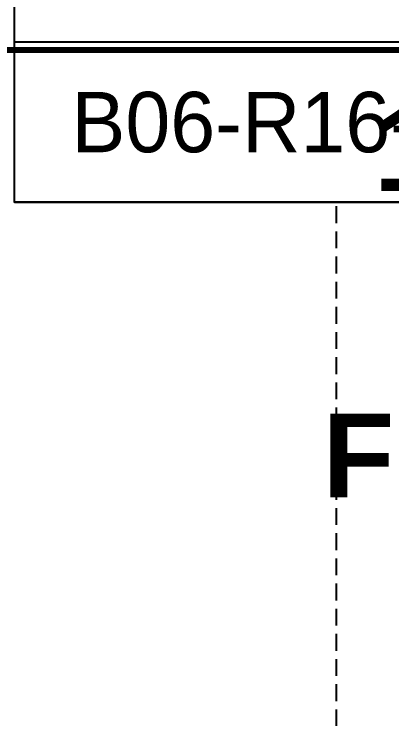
# Model space of a CAD drawing. Header units: metres. Extents: x 532643 to 533032, y 2674497 to 2674929.
# Drawn here: x 532805.42 to 532816.68, y 2674796.39 to 2674817.4 of the extents above; entities that cross this region are included whole.
import ezdxf
from ezdxf.enums import TextEntityAlignment as Align

# ---------------------------------------------------------------- set-up
doc = ezdxf.new("R2010")
doc.units = ezdxf.units.M
doc.header["$MEASUREMENT"] = 0
doc.linetypes.add('DASHED', pattern=[0.75, 0.5, -0.25])
for name, color, linetype in [('E-Inverter Grouping', 2, 'Continuous'), ('IDT', 7, 'Continuous'), ('LT Cable(AG) INV to LT Panel BL-06', 2, 'Continuous'), ('Messenger Wire-BL06 (Master Path)', 30, 'Continuous'), ('Messenger Wire-Bl06 (MW Path)', 191, 'Continuous'), ('MMS Table Block-06', 8, 'Continuous'), ('Section Marking BL-06', 2, 'Continuous')]:
    doc.layers.add(name, color=color, linetype=linetype)
doc.styles.add('BoldTextStyle', font='arialbd.ttf')
doc.styles.get("Standard").update_dxf_attribs({"font": 'Adani Regular.ttf'})

# ---------------------------------------------------------------- blocks, each defined once
blk = doc.blocks.new('MMS Table (32.292 x 4.788)')
at = {"color": 0}
blk.add_lwpolyline([(0, -0.002), (0, 4.786), (32.292, 4.786), (32.292, -0.002)], close=True, dxfattribs=at)
at = {"color": 7}
blk.add_attdef('ID1', text='', height=1.8, dxfattribs=at).set_placement((16.146, 2.392), align=Align.MIDDLE_CENTER)
blk = doc.blocks.new('IDT')
at = {"layer": 'IDT', "color": 243, "linetype": 'DASHED'}
blk.add_lwpolyline([(45.49999999962691, 32.58580025943296), (45.4999999996269, -4.032314963696315), (-1.30442248516332e-09, -4.032314963696308), (-1.304414354308392e-09, 32.58580025943297)], close=True, dxfattribs=at)

msp = doc.modelspace()

# ---------------------------------------------------------------- linework, layer by layer
at = {"layer": 'E-Inverter Grouping', "color": 3}
msp.add_lwpolyline([(532870.1232843682, 2674811.791169281), (532805.4392843682, 2674811.791169281), (532805.4392843682, 2674846.575169281), (532870.1232843682, 2674846.575169281)], close=True, dxfattribs=at)
at = {"layer": 'LT Cable(AG) INV to LT Panel BL-06'}
for points in [[(532832.6362512615, 2674796.629508373), (532828.3222250219, 2674796.629508373, -0.1278039081214447), (532827.8840762534, 2674796.743362294), (532825.8145644014, 2674797.896779062, 0.1278039081603817), (532825.3764156329, 2674798.010632983), (532819.5227843687, 2674798.010632983, -0.414213562392614), (532818.6227843686, 2674798.910632983), (532818.6227843686, 2674810.33916082, 0.03995823475906743), (532818.6113250353, 2674810.482323258), (532818.5401677437, 2674810.923962479, -0.03995823476548754), (532818.5287084104, 2674811.067124916), (532818.5287084104, 2674815.412669279, 0.4142135623591174), (532817.6287084104, 2674816.312669279), (532790.1557843682, 2674816.31266928, 0.4142135623875159), (532789.2557843681, 2674815.412669281), (532789.2557843681, 2674809.71266928, -0.414213562373095), (532788.3557843681, 2674808.81266928), (532710.8015845179, 2674808.81266928, -0.414213562373095), (532709.9015845179, 2674809.71266928), (532709.9015845179, 2674810.189769275)], [(532832.6362512615, 2674796.579508373), (532828.3222250219, 2674796.579508373, -0.1278039081214447), (532827.8840762534, 2674796.693362294), (532825.8145644014, 2674797.846779062, 0.1278039081603817), (532825.3764156329, 2674797.960632984), (532819.4727843687, 2674797.960632983, -0.4142135623924753), (532818.5727843685, 2674798.860632983), (532818.5727843685, 2674810.335158607, 0.03995823471040594), (532818.5613250353, 2674810.478321044), (532818.4901677438, 2674810.919960265, -0.03995823470454672), (532818.4787084105, 2674811.063122702), (532818.4787084104, 2674815.362669279, 0.4142135623525118), (532817.5787084104, 2674816.262669279), (532790.2057843682, 2674816.262669281, 0.4142135623875671), (532789.3057843682, 2674815.362669281), (532789.3057843682, 2674787.162669281, -0.414213562373095), (532788.4057843682, 2674786.262669281), (532710.8015845179, 2674786.262669281, -0.414213562373095), (532709.9015845179, 2674787.162669281), (532709.9015845179, 2674787.689769275)], [(532832.6362512615, 2674796.604508373), (532828.3222250219, 2674796.604508373, -0.1278039081214447), (532827.8840762534, 2674796.718362294), (532825.8145644014, 2674797.871779062, 0.1278039081603817), (532825.3764156329, 2674797.985632984), (532819.4977843687, 2674797.985632983, -0.4142135623925443), (532818.5977843686, 2674798.885632983), (532818.5977843686, 2674810.337159713, 0.03995823475906743), (532818.5863250353, 2674810.480322151), (532818.5151677437, 2674810.921961371, -0.03995823476548754), (532818.5037084104, 2674811.065123809), (532818.5037084104, 2674815.387669279, 0.4142135623590935), (532817.6037084104, 2674816.287669279), (532790.1807843682, 2674816.287669281, 0.4142135623875415), (532789.2807843682, 2674815.387669281), (532789.2807843682, 2674787.18766928, -0.414213562373095), (532788.3807843681, 2674786.287669281), (532775.5855845179, 2674786.287669281, -0.414213562373095), (532774.6855845179, 2674787.18766928), (532774.6855845179, 2674787.689769275)]]:
    msp.add_lwpolyline(points, format="xyb", dxfattribs=at)
at = {"layer": 'Messenger Wire-BL06 (Master Path)'}
msp.add_lwpolyline([(532789.1932843681, 2674816.37516928), (532818.5912084104, 2674816.375169279)], dxfattribs=at)
at = {"layer": 'Messenger Wire-Bl06 (MW Path)', "const_width": 0.1}
msp.add_lwpolyline([(532789.1932843681, 2674816.37516928), (532818.5912084104, 2674816.375169279)], dxfattribs=at)

# ---------------------------------------------------------------- block references
at = {"layer": 'IDT', "color": 8, "rotation": 180}
msp.add_blockref('IDT', (532860.5312843673, 2674807.758854317), dxfattribs=at)
at = {"layer": 'MMS Table Block-06'}
msp.add_blockref('MMS Table (32.292 x 4.788)', (532805.4392843682, 2674811.791169281), dxfattribs=at).add_auto_attribs({'ID1': 'B06-R16-S06-I21-Sr17&18'})

# ---------------------------------------------------------------- texts
at = {"layer": 'Section Marking BL-06', "color": 94, "true_color": 0x00a500, "style": 'BoldTextStyle'}
for s, p in [('12', (532818.0912084104, 2674813.375169279)), ('F', (532815.6852843686, 2674804.243668208))]:
    msp.add_text(s, height=2.5, dxfattribs=at).set_placement(p, align=Align.MIDDLE_CENTER)

doc.saveas('drawing.dxf')
